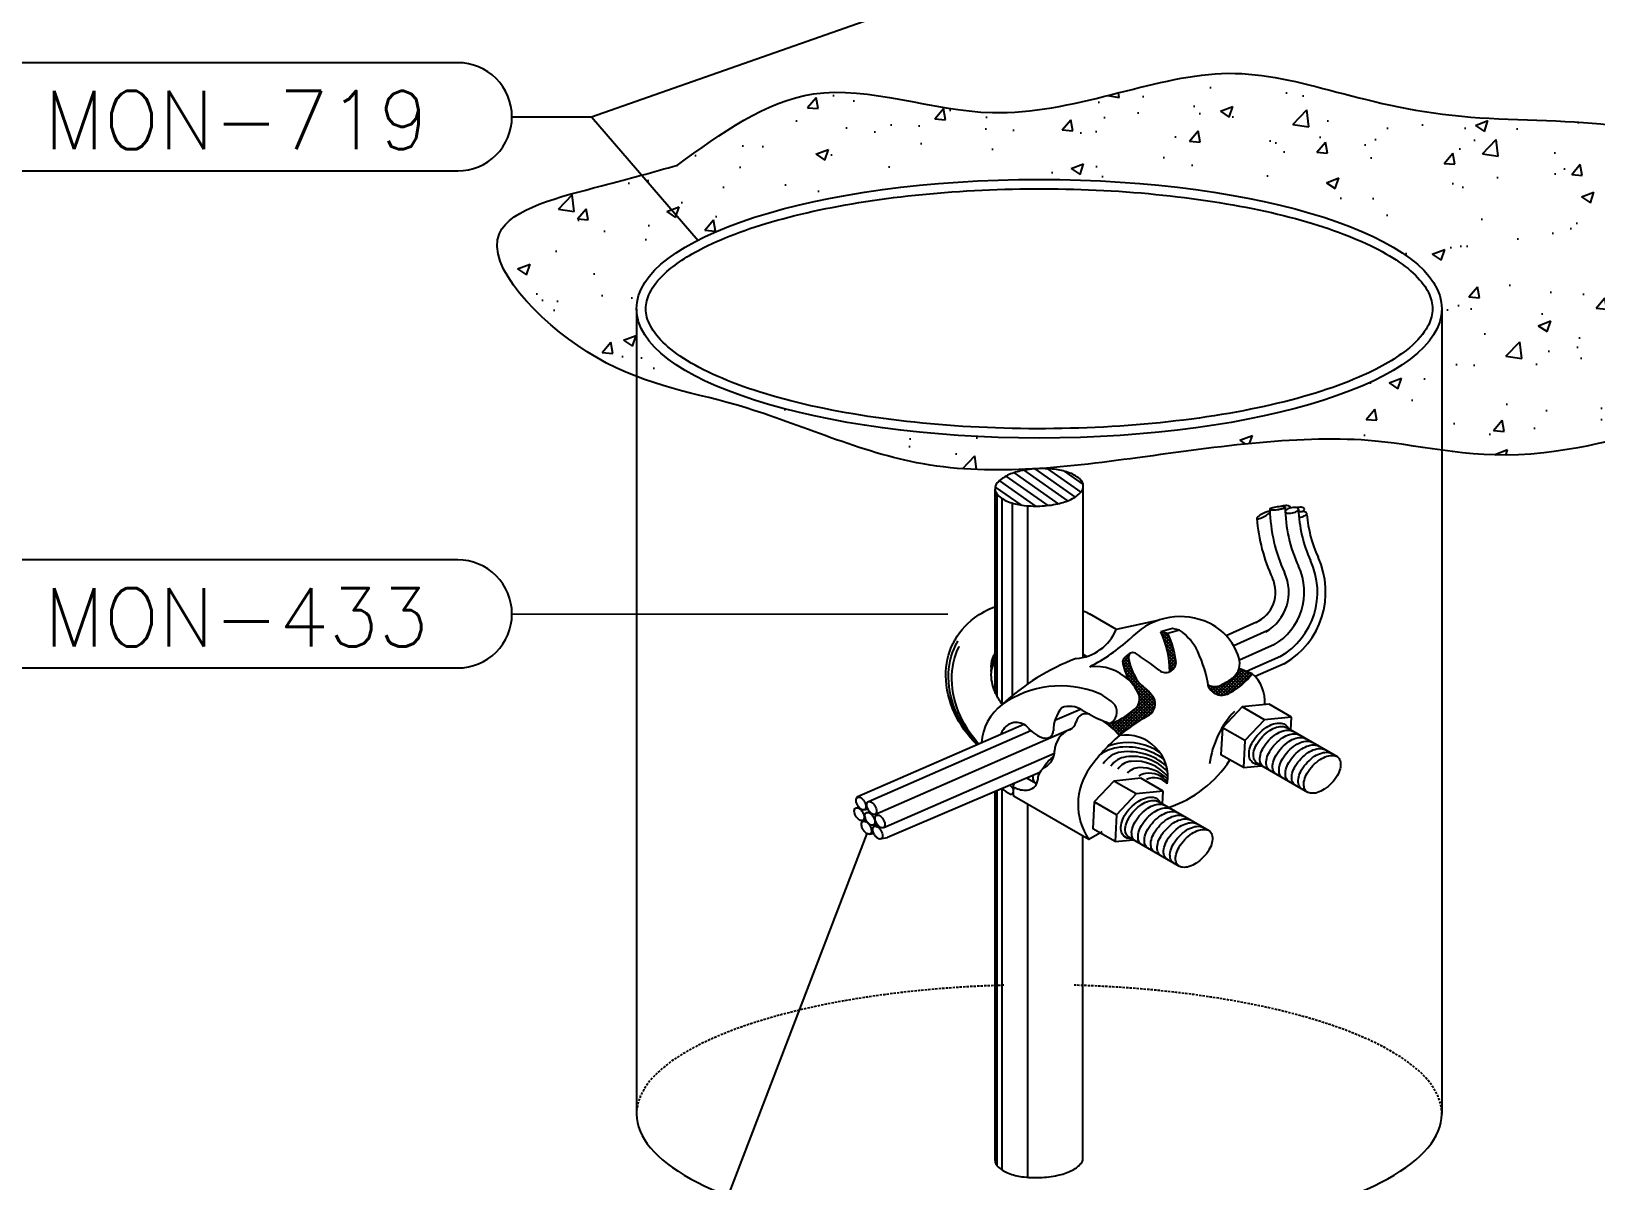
# Model space of a CAD drawing. Extents: x -1836 to 8857, y -4220 to 3051.
# Drawn here: x 7265 to 7600.7, y 301.5 to 548.2 of the extents above; entities that cross this region are included whole.
import ezdxf

# ---------------------------------------------------------------- set-up
doc = ezdxf.new("R2010")
doc.units = 0
doc.header["$MEASUREMENT"] = 0
doc.linetypes.add('HIDDEN', pattern=[0.375, 0.25, -0.125])
doc.layers.get('0').update_dxf_attribs({"linetype": 'CONTINUOUS'})
doc.layers.add('15', color=1, linetype='CONTINUOUS')
doc.layers.add('25', color=2, linetype='CONTINUOUS')
doc.styles.add('25CL', font='ROMANS.shx', dxfattribs={"height": 2.5})

# ---------------------------------------------------------------- blocks, each defined once
blk = doc.blocks.new('*X78')
at = {"color": 0}
for p, q in [((2789.27, 2197.6), (2781.29, 2205.58)), ((2781.42, 2205.13), (2782.24, 2205.95)), ((2782.2, 2204.15), (2785.13, 2207.07)), ((2793.8, 2194.84), (2782.56, 2206.08)), ((2783.02, 2203.19), (2788.01, 2208.18)), ((2796.41, 2193.99), (2783.84, 2206.57)), ((2783.86, 2202.27), (2788.74, 2207.15)), ((2784.74, 2201.38), (2789.36, 2205.99)), ((2798.24, 2193.94), (2785.11, 2207.06)), ((2785.65, 2200.52), (2790.09, 2204.96)), ((2799.74, 2194.2), (2786.39, 2207.56)), ((2788.9, 2206.81), (2787.66, 2208.05)), ((2786.58, 2199.68), (2790.94, 2204.04)), ((2787.55, 2198.89), (2791.89, 2203.23)), ((2788.55, 2198.12), (2792.91, 2202.47)), ((2789.58, 2197.38), (2793.96, 2201.75)), ((2790.65, 2196.68), (2795.04, 2201.07)), ((2791.75, 2196.01), (2796.15, 2200.41)), ((2792.88, 2195.37), (2797.27, 2199.77)), ((2801.04, 2194.67), (2793.95, 2201.76)), ((2794.01, 2194.73), (2798.46, 2199.19)), ((2795.28, 2194.24), (2799.82, 2198.78)), ((2796.76, 2193.95), (2801.43, 2198.62)), ((2802.17, 2195.31), (2798.17, 2199.31)), ((2798.54, 2193.97), (2803.44, 2198.86)), ((2803.15, 2196.09), (2800.58, 2198.67)), ((2801, 2194.65), (2804.86, 2198.52)), ((2804, 2197.01), (2802.35, 2198.67)), ((2804.71, 2198.07), (2803.81, 2198.97))]:
    blk.add_line(p, q, dxfattribs=at)
blk = doc.blocks.new('*X77')
at = {"color": 0}
for p, q in [((2847.45, 2216.36), (2847.51, 2216.41)), ((2847.57, 2211.17), (2850.4, 2214)), ((2848.13, 2213.5), (2849.55, 2214.93)), ((2848.15, 2215.29), (2848.59, 2215.73)), ((2851.36, 2211.52), (2848.28, 2214.61)), ((2833.77, 2190.3), (2849.99, 2206.52)), ((2843.07, 2201.37), (2850.79, 2209.09)), ((2848.18, 2202.33), (2845.31, 2205.2)), ((2845.46, 2205.53), (2851.34, 2211.41)), ((2848.76, 2203.52), (2845.87, 2206.41)), ((2849.3, 2204.75), (2846.39, 2207.66)), ((2846.74, 2208.57), (2851.13, 2212.96)), ((2849.8, 2206.01), (2846.87, 2208.94)), ((2850.26, 2207.32), (2847.31, 2210.27)), ((2850.68, 2208.67), (2847.7, 2211.65)), ((2851.04, 2210.07), (2848.04, 2213.08)), ((2833.75, 2188.52), (2848.76, 2203.52)), ((2834.06, 2187.06), (2843.78, 2196.78)), ((2835.42, 2193.72), (2840.27, 2198.57)), ((2842.22, 2192.38), (2837.95, 2196.65)), ((2842.45, 2193.92), (2838.88, 2197.49)), ((2842.92, 2195.22), (2839.86, 2198.27)), ((2843.54, 2196.37), (2840.86, 2199.04)), ((2844.21, 2197.46), (2841.78, 2199.89)), ((2844.93, 2198.51), (2842.63, 2200.81)), ((2845.68, 2199.52), (2843.39, 2201.82)), ((2846.49, 2200.49), (2844.07, 2202.9)), ((2847.33, 2201.41), (2844.71, 2204.03)), ((2847.77, 2176.22), (2833.76, 2190.24)), ((2842.22, 2180.01), (2833.76, 2188.47)), ((2853.44, 2172.32), (2834.13, 2191.63)), ((2834.58, 2185.81), (2842.38, 2193.61)), ((2854.26, 2173.26), (2834.78, 2192.75)), ((2835.27, 2184.73), (2842.22, 2191.68)), ((2855.11, 2174.18), (2835.49, 2193.81)), ((2836.11, 2183.81), (2842.46, 2190.15)), ((2855.99, 2175.07), (2836.25, 2194.81)), ((2842.39, 2190.45), (2837.07, 2195.76)), ((2837.1, 2183.03), (2842.93, 2188.86)), ((2837.88, 2182.57), (2834.5, 2185.95)), ((2838.23, 2182.39), (2843.58, 2187.74)), ((2839.36, 2181.75), (2844.39, 2186.78)), ((2840.47, 2181.09), (2845.34, 2185.96)), ((2841.56, 2180.42), (2846.34, 2185.2)), ((2842.65, 2179.73), (2847.31, 2184.4)), ((2843.72, 2179.04), (2848.32, 2183.64)), ((2844.78, 2178.33), (2849.35, 2182.9)), ((2845.83, 2177.61), (2850.42, 2182.2)), ((2846.86, 2176.88), (2851.52, 2181.54)), ((2847.89, 2176.14), (2852.65, 2180.9)), ((2848.9, 2175.38), (2853.83, 2180.31)), ((2849.9, 2174.61), (2855.03, 2179.75)), ((2856.9, 2175.93), (2850.97, 2181.86)), ((2857.84, 2176.76), (2854.71, 2179.89)), ((2861.88, 2179.79), (2861.76, 2179.91)), ((2850.89, 2173.84), (2856.28, 2179.22)), ((2851.87, 2173.04), (2857.56, 2178.74)), ((2852.83, 2172.24), (2859.71, 2179.12)), ((2858.8, 2177.56), (2857.66, 2178.71)), ((2859.8, 2178.34), (2859.2, 2178.94)), ((2860.82, 2179.08), (2860.49, 2179.41))]:
    blk.add_line(p, q, dxfattribs=at)
blk = doc.blocks.new('*X79')
at = {"color": 0}
for p, q in [((11828.49, 2072.83), (11846.54, 2060.18)), ((11831.73, 2075.13), (11852.61, 2060.51)), ((11835.82, 2076.85), (11857.9, 2061.38)), ((11840.64, 2078.05), (11862.46, 2062.77)), ((11846.17, 2078.75), (11866.27, 2064.68)), ((11852.6, 2078.83), (11869.22, 2067.19)), ((11860.83, 2077.65), (11870.37, 2070.97)), ((11826.41, 2069.7), (11839.21, 2060.74))]:
    blk.add_line(p, q, dxfattribs=at)
blk = doc.blocks.new('*X76')
at = {"color": 0}
for p, q in [((2823.36, 2217.02), (2828.29, 2221.95)), ((2823.98, 2219.4), (2829.22, 2224.64)), ((2824.78, 2221.97), (2830.44, 2227.63)), ((2827.56, 2219.42), (2824.84, 2222.14)), ((2827.94, 2220.8), (2825.3, 2223.44)), ((2828.36, 2222.15), (2825.79, 2224.72)), ((2825.81, 2224.77), (2828.82, 2227.78)), ((2828.8, 2223.48), (2826.31, 2225.97)), ((2829.27, 2224.78), (2826.85, 2227.2)), ((2829.77, 2226.05), (2828.2, 2227.62)), ((2830.29, 2227.29), (2829.6, 2227.99)), ((2822.47, 2210.82), (2826.58, 2214.93)), ((2822.52, 2212.64), (2827.01, 2217.13)), ((2825.98, 2210.38), (2822.69, 2213.68)), ((2822.89, 2214.77), (2827.57, 2219.46)), ((2826.15, 2211.99), (2822.96, 2215.17)), ((2826.36, 2213.55), (2823.27, 2216.63)), ((2826.6, 2215.07), (2823.62, 2218.05)), ((2826.89, 2216.55), (2823.99, 2219.45)), ((2827.21, 2218), (2824.4, 2220.81)), ((2825.86, 2208.74), (2822.45, 2212.15)), ((2825.79, 2207.04), (2822.63, 2210.21)), ((2822.91, 2209.49), (2826.26, 2212.84)), ((2823.58, 2208.4), (2826.03, 2210.84)), ((2824.46, 2207.5), (2825.87, 2208.92)), ((2825.53, 2206.81), (2825.79, 2207.08))]:
    blk.add_line(p, q, dxfattribs=at)

msp = doc.modelspace()

# ---------------------------------------------------------------- hatches: boundary and pattern name
h = msp.add_hatch()
h.set_pattern_fill('AR-CONC', color=256, scale=0.15, style=0)
h.set_pattern_definition([(50, (7006.585, -79.577), (27.3277, -2.39086), [2.8575, -31.4325]), (355, (7006.585, -79.577), (-5.2864, 28.6585), [2.286, -25.146]), (100.451, (7008.862, -79.776), (22.0414, 26.2675), [2.4285, -26.7135]), (46.184, (7006.585, -71.957), (40.6619, -6.3063), [4.2862, -47.1487]), (96.6356, (7009.973, -72.483), (35.6106, 37.1138), [3.6427, -40.0702]), (351.184, (7006.585, -71.957), (35.6107, 37.1138), [3.429, -37.719]), (21, (7010.395, -73.862), (22.74223, -15.3398), [2.8575, -31.4325]), (326, (7010.395, -73.862), (9.2703, 27.6282), [2.286, -25.146]), (71.4514, (7012.29, -75.14), (32.0125, 12.2884), [2.4285, -26.7135]), (37.5, (7006.585, -79.577), (0.46329, 12.68326), [0, -24.8412, 0, -25.527, 0, -25.24125]), (7.5, (7006.585, -79.577), (10.02295, 15.02709), [0, -14.5542, 0, -24.2697, 0, -9.62025]), (327.5, (6998.088, -79.577), (20.33859, -0.85931), [0, -9.525, 0, -29.718, 0, -39.4335]), (317.5, (6994.278, -79.577), (22.21938, 3.81397), [0, -12.3825, 0, -19.7358, 0, -28.0035])])
edge = h.paths.add_edge_path()
edge.add_spline(control_points=[(7567.67, 458.26), (7574.08, 457.37), (7599.84, 455.13), (7669.22, 482.25), (7603.08, 493.68), (7630.7, 531.9), (7561.62, 524.94), (7523.4, 547.13), (7475.02, 523.95), (7433.63, 541.22), (7413.09, 526.3), (7403.63, 519.42), (7398.53, 517.99), (7386.17, 514.5), (7353.67, 506.78), (7377.72, 481.98), (7391.42, 475.42), (7394.87, 474.08)], knot_values=[52.302718, 52.302718, 52.302718, 52.302718, 56.414449, 67.618894, 74.041323, 77.558242, 87.08395, 97.553626, 107.533841, 115.253836, 121.844981, 121.844981, 121.844981, 125.226363, 130.048595, 136.370876, 138.556866, 138.556866, 138.556866, 138.556866], degree=3, periodic=0)
edge.add_line((7394.87, 474.08), (7394.87, 488.63))
edge.add_ellipse((7481.27, 488.63), major_axis=(-86.4, 0), ratio=0.3211, start_angle=180, end_angle=360, ccw=False)
edge.add_line((7567.67, 488.63), (7567.67, 458.26))
edge = h.paths.add_edge_path()
edge.add_ellipse((7481.27, 488.63), major_axis=(-86.4, 0), ratio=0.3211, start_angle=0, end_angle=180, ccw=False)
edge.add_line((7394.87, 488.63), (7394.87, 474.08))
edge.add_spline(control_points=[(7394.87, 474.08), (7402.16, 471.27), (7421.48, 467.86), (7456.83, 450.95), (7503.2, 456.49), (7543.23, 462.55), (7562.77, 458.94), (7567.67, 458.26)], knot_values=[16.711885, 16.711885, 16.711885, 16.711885, 21.319888, 29.445119, 38.927907, 49.152627, 52.302718, 52.302718, 52.302718, 52.302718], degree=3, periodic=0)
edge.add_line((7567.67, 458.26), (7567.67, 488.63))

# ---------------------------------------------------------------- linework, layer by layer
at = {"layer": '15', "color": 1}
for p, q in [((7385.22, 529.82), (7449.01, 552.17)), ((7368.14, 529.83), (7385.22, 529.82)), ((7385.22, 529.82), (7408.07, 503.25)), ((7368.14, 423.12), (7461.64, 423.13)), ((7444.28, 376.04), (7405.74, 275.51))]:
    msp.add_line(p, q, dxfattribs=at)
at = {"layer": '15'}
for p, q in [((7472.24, 405.45), (7472.24, 448.81)), ((7473.34, 403.71), (7473.34, 447.9)), ((7475.54, 405.63), (7475.54, 446.92)), ((7478.84, 408.13), (7478.84, 446.35)), ((7530.22, 419.5), (7523.01, 416.3)), ((7531.76, 416.57), (7524.27, 413.25)), ((7491.43, 414), (7490.74, 414.4)), ((7533.07, 414.03), (7525.75, 410.78)), ((7484.66, 400.36), (7490.11, 402.74)), ((7444.62, 382.87), (7479.48, 398.1)), ((7446, 380.13), (7488.34, 398.63)), ((7447.9, 377.28), (7484.55, 393.29)), ((7472.24, 304.71), (7472.24, 385.25)), ((7473.34, 303.81), (7473.34, 385.57)), ((7478.84, 302.25), (7478.84, 382.3))]:
    msp.add_line(p, q, dxfattribs=at)
for points in [[(7468.11, 395.15, -0.082986), (7463.66, 401.61, -0.105019), (7461.81, 409.53, -0.120337), (7463.37, 416.49, -0.016349), (7463.83, 417.35, -0.105019)], [(7468.34, 395.25, -0.07563), (7464.36, 401.2, -0.105019), (7462.52, 409.13, -0.120337), (7464.07, 416.08, -0.001592), (7464.12, 416.16, -0.105019)], [(7471.02, 411.48, -0.008214), (7471, 411.8, -0.120337), (7471.55, 414.23, -0.025102), (7471.8, 414.69, -0.105019)], [(7471.02, 410.52, -0.008214), (7471, 410.84, -0.120337), (7471.55, 413.27, -0.025102), (7471.8, 413.73, -0.105019)], [(7528.1, 391.08, -0.066363), (7527.77, 391.33, -0.162384), (7527.3, 392.21, -0.106058), (7527.36, 393.73, -0.069995), (7527.99, 395.23, -0.056236), (7529.21, 396.83, -0.056236), (7530.76, 398.13, -0.069995), (7532.22, 398.83, -0.106058), (7533.73, 398.97, -0.127156), (7534.47, 398.69, -0.162384)], [(7529.48, 390.29, -0.066363), (7529.14, 390.54, -0.162384), (7528.67, 391.42, -0.106058), (7528.74, 392.94, -0.069995), (7529.36, 394.43, -0.056236), (7530.58, 396.04, -0.056236), (7532.13, 397.34, -0.069995), (7533.6, 398.04, -0.106058), (7535.1, 398.18, -0.127156), (7535.84, 397.89, -0.162384)], [(7530.85, 389.5, -0.066363), (7530.51, 389.75, -0.162384), (7530.04, 390.63, -0.106058), (7530.11, 392.14, -0.069995), (7530.73, 393.64, -0.056236), (7531.95, 395.25, -0.056236), (7533.5, 396.55, -0.069995), (7534.97, 397.25, -0.106058), (7536.47, 397.39, -0.127156), (7537.21, 397.1, -0.162384)], [(7532.22, 388.71, -0.066363), (7531.88, 388.95, -0.162384), (7531.41, 389.84, -0.106058), (7531.48, 391.35, -0.069995), (7532.11, 392.85, -0.056236), (7533.32, 394.46, -0.056236), (7534.87, 395.76, -0.069995), (7536.34, 396.46, -0.106058), (7537.84, 396.6, -0.127156), (7538.58, 396.31, -0.162384)], [(7533.59, 387.92, -0.066363), (7533.25, 388.16, -0.162384), (7532.78, 389.05, -0.106058), (7532.85, 390.56, -0.069995), (7533.48, 392.06, -0.056236), (7534.7, 393.67, -0.056236), (7536.24, 394.96, -0.069995), (7537.71, 395.66, -0.106058), (7539.22, 395.81, -0.127156), (7539.96, 395.52, -0.162384)], [(7534.96, 387.12, -0.066363), (7534.62, 387.37, -0.162384), (7534.15, 388.26, -0.106058), (7534.22, 389.77, -0.069995), (7534.85, 391.27, -0.056236), (7536.07, 392.88, -0.056236), (7537.61, 394.17, -0.069995), (7539.08, 394.87, -0.106058), (7540.59, 395.01, -0.127156), (7541.33, 394.73, -0.162384)], [(7536.33, 386.33, -0.066363), (7535.99, 386.58, -0.162384), (7535.52, 387.46, -0.106058), (7535.59, 388.98, -0.069995), (7536.22, 390.48, -0.056236), (7537.44, 392.08, -0.056236), (7538.99, 393.38, -0.069995), (7540.45, 394.08, -0.106058), (7541.96, 394.22, -0.127156), (7542.7, 393.94, -0.162384)], [(7537.7, 385.54, -0.066363), (7537.36, 385.79, -0.162384), (7536.89, 386.67, -0.106058), (7536.96, 388.18, -0.069995), (7537.59, 389.68, -0.056236), (7538.81, 391.29, -0.056236), (7540.36, 392.59, -0.069995), (7541.82, 393.29, -0.106058), (7543.33, 393.43, -0.127156), (7544.07, 393.14, -0.162384)], [(7481.96, 389.82, -0.007823), (7482.05, 389.98, -0.056236), (7483.27, 391.59, -0.041501), (7484.39, 392.58, -0.069995)], [(7479.43, 387.42, -0.066363), (7479.09, 387.67, -0.072986), (7478.8, 388.03, -0.106058)], [(7480.8, 386.63, -0.066363), (7480.46, 386.88, -0.162384), (7479.99, 387.76, -0.052333), (7479.94, 388.52, -0.069995)], [(7500.6, 375.2, -0.066363), (7500.26, 375.45, -0.162384), (7499.79, 376.33, -0.106058), (7499.86, 377.84, -0.069995), (7500.48, 379.34, -0.056236), (7501.7, 380.95, -0.056236), (7503.25, 382.25, -0.069995), (7504.72, 382.95, -0.106058), (7506.22, 383.09, -0.127156), (7506.96, 382.8, -0.162384)], [(7501.97, 374.41, -0.066363), (7501.63, 374.65, -0.162384), (7501.16, 375.54, -0.106058), (7501.23, 377.05, -0.069995), (7501.85, 378.55, -0.056236), (7503.07, 380.16, -0.056236), (7504.62, 381.46, -0.069995), (7506.09, 382.16, -0.106058), (7507.59, 382.3, -0.127156), (7508.33, 382.01, -0.162384)], [(7503.34, 373.62, -0.066363), (7503, 373.86, -0.162384), (7502.53, 374.75, -0.106058), (7502.6, 376.26, -0.069995), (7503.23, 377.76, -0.056236), (7504.45, 379.37, -0.056236), (7505.99, 380.67, -0.069995), (7507.46, 381.37, -0.106058), (7508.97, 381.51, -0.127156), (7509.7, 381.22, -0.162384)], [(7504.71, 372.83, -0.066363), (7504.37, 373.07, -0.162384), (7503.9, 373.96, -0.106058), (7503.97, 375.47, -0.069995), (7504.6, 376.97, -0.056236), (7505.82, 378.58, -0.056236), (7507.36, 379.87, -0.069995), (7508.83, 380.57, -0.106058), (7510.34, 380.72, -0.127156), (7511.08, 380.43, -0.162384)], [(7506.08, 372.03, -0.066363), (7505.74, 372.28, -0.162384), (7505.27, 373.17, -0.106058), (7505.34, 374.68, -0.069995), (7505.97, 376.18, -0.056236), (7507.19, 377.79, -0.056236), (7508.73, 379.08, -0.069995), (7510.2, 379.78, -0.106058), (7511.71, 379.92, -0.127156), (7512.45, 379.64, -0.162384)], [(7507.45, 371.24, -0.066363), (7507.11, 371.49, -0.162384), (7506.64, 372.37, -0.106058), (7506.71, 373.89, -0.069995), (7507.34, 375.38, -0.056236), (7508.56, 376.99, -0.056236), (7510.11, 378.29, -0.069995), (7511.57, 378.99, -0.106058), (7513.08, 379.13, -0.127156), (7513.82, 378.85, -0.162384)], [(7508.82, 370.45, -0.066363), (7508.49, 370.7, -0.162384), (7508.01, 371.58, -0.106058), (7508.08, 373.09, -0.069995), (7508.71, 374.59, -0.056236), (7509.93, 376.2, -0.056236), (7511.48, 377.5, -0.069995), (7512.94, 378.2, -0.106058), (7514.45, 378.34, -0.127156), (7515.19, 378.05, -0.162384)], [(7510.2, 369.66, -0.066363), (7509.86, 369.9, -0.162384), (7509.39, 370.79, -0.106058), (7509.45, 372.3, -0.069995), (7510.08, 373.8, -0.056236), (7511.3, 375.41, -0.056236), (7512.85, 376.71, -0.069995), (7514.31, 377.41, -0.106058), (7515.82, 377.55, -0.127156), (7516.56, 377.26, -0.162384)]]:
    msp.add_lwpolyline(points, format="xyb", dxfattribs=at)
for centre, radius, start, end in [((7565.14, 446.45), 34.4, 181.4148, 204.8439), ((7565.14, 446.45), 31.1, 180.7512, 204.8439), ((7565.14, 446.45), 28.24, 181.6349, 204.8439), ((7524.97, 427.85), 13.17, 300.0236, 24.8439), ((7524.97, 427.85), 16.02, 300.0236, 24.8439), ((7524.97, 427.85), 9.87, 300.0236, 24.8439), ((7499.57, 385.37), 9.22, 100.441, 124.114), ((7499.62, 388.15), 5.4, 97.8696, 148.4485), ((7500.5, 383.96), 11.64, 102.0849, 112.9732), ((7499.96, 381.06), 13.54, 53.277, 98.7322), ((7500.29, 383.29), 12.25, 55.8883, 100.4782), ((7500.43, 381.31), 12.28, 48.6074, 97.2488), ((7500.39, 387.98), 4.49, 96.2561, 145.9157), ((7501.2, 387.98), 3.53, 93.3103, 148.8244), ((7501.4, 382.56), 10, 42.2072, 98.5981), ((7502.96, 386.42), 3.75, 93.651, 137.058), ((7501.89, 382.52), 9.03, 39.4148, 95.6809), ((7502.99, 381.96), 8.21, 44.3598, 91.8446), ((7504.35, 385.95), 2.94, 94.9619, 125.9707), ((7504.91, 384.1), 4.84, 36.7651, 99.719), ((7505.9, 384.19), 3.79, 41.252, 115.1144)]:
    msp.add_arc(centre, radius, start, end, dxfattribs=at)
at = {"layer": '15', "linetype": 'HIDDEN', "ltscale": 2}
for start_param, end_param in [(4.80019, 6.283185), (9.424778, 10.908577)]:
    msp.add_ellipse((7481.27, 315.83), major_axis=(-86.4, 0), ratio=0.3211, start_param=start_param, end_param=end_param, dxfattribs=at)
at = {"layer": '25', "color": 2}
for p, q in [((7394.87, 488.63), (7394.87, 315.83)), ((7567.67, 488.63), (7567.67, 315.83))]:
    msp.add_line(p, q, dxfattribs=at)
at = {"layer": '25'}
for p, q in [((7471.8, 406.36), (7471.8, 449.94)), ((7490.74, 413.81), (7490.74, 450.51)), ((7497.87, 419.82), (7492.07, 423.17)), ((7506.7, 421.72), (7497.82, 419.81)), ((7509.86, 420.04), (7507.35, 419.32)), ((7511.39, 419.64), (7508.88, 418.92)), ((7511.39, 419.64), (7509.86, 420.04)), ((7527.93, 421.4), (7521.42, 418.44)), ((7508.88, 418.92), (7507.35, 419.32)), ((7526.99, 410.3), (7524.15, 411.4)), ((7533.87, 412.46), (7527.62, 409.69)), ((7524.82, 403.17), (7520.58, 398.72)), ((7530.59, 403.76), (7524.82, 403.17)), ((7529.62, 400.4), (7524.82, 403.17)), ((7535.39, 400.99), (7530.59, 403.76)), ((7529.62, 400.4), (7525.38, 395.95)), ((7535.39, 400.99), (7529.62, 400.4)), ((7535.24, 398.24), (7535.39, 400.99)), ((7477.97, 399.45), (7442.14, 383.8)), ((7520.58, 398.72), (7520.28, 392.93)), ((7525.38, 395.95), (7520.58, 398.72)), ((7545.27, 392.45), (7534.2, 398.84)), ((7525.08, 390.16), (7520.28, 392.93)), ((7525.38, 395.95), (7525.08, 390.16)), ((7525.08, 390.16), (7529.01, 390.56)), ((7538.91, 384.85), (7528.03, 391.13)), ((7481.41, 389.14), (7448.72, 375.15)), ((7480.71, 386.68), (7478.55, 387.93)), ((7497.31, 387.29), (7493.08, 382.84)), ((7503.08, 387.87), (7497.31, 387.29)), ((7502.11, 384.51), (7497.31, 387.29)), ((7507.88, 385.1), (7503.08, 387.87)), ((7471.8, 305.85), (7471.8, 385.06)), ((7475.66, 385.61), (7475.66, 384.84)), ((7475.72, 385.42), (7475.72, 384.33)), ((7491.93, 374.75), (7475.92, 383.99)), ((7493.08, 382.84), (7492.77, 377.05)), ((7497.87, 380.06), (7493.08, 382.84)), ((7502.11, 384.51), (7497.87, 380.06)), ((7507.88, 385.1), (7502.11, 384.51)), ((7517.76, 376.57), (7506.69, 382.96)), ((7507.73, 382.36), (7507.88, 385.1)), ((7442.03, 381.55), (7442.6, 381.65)), ((7443.53, 381.07), (7444.52, 381.25)), ((7444.24, 380.54), (7444.93, 380.66)), ((7497.87, 380.06), (7497.57, 374.28)), ((7443.32, 378.8), (7444.13, 378.94)), ((7443.43, 378.59), (7444.24, 378.74)), ((7444.87, 375.9), (7445.76, 376.06)), ((7445.67, 377.82), (7446.55, 377.97)), ((7445.87, 377.58), (7446.75, 377.73)), ((7494.78, 376.39), (7491.93, 374.75)), ((7497.57, 374.28), (7492.77, 377.05)), ((7447.42, 374.92), (7448.72, 375.15)), ((7490.66, 305.92), (7490.66, 375.48)), ((7497.57, 374.28), (7501.5, 374.68)), ((7511.4, 368.96), (7500.52, 375.24))]:
    msp.add_line(p, q, dxfattribs=at)
for points in [[(7368.14, 529.83, 0.414214), (7356.55, 541.42), (7260.09, 541.42), (7260.09, 518.23), (7356.55, 518.23, 0.414214), (7368.14, 529.81)], [(7535.16, 446.04, 0.207031), (7535.05, 446.2, 0.096067), (7534.67, 446.34, 0.052875), (7534.22, 446.38, 0.039975), (7533.63, 446.31, 0.03538), (7533.12, 446.17, 0.052875)], [(7535.13, 445.86, 0.187175), (7535.16, 446.04, 0.207031)], [(7538.19, 445.68, 0.207031), (7538.08, 445.85, 0.096067), (7537.7, 445.99, 0.052875), (7537.25, 446.03, 0.039975), (7536.66, 445.96, 0.009478), (7536.53, 445.93, 0.052875)], [(7538.69, 444.75, 0.207031), (7538.58, 444.91, 0.096067), (7538.19, 445.06, 0.052875), (7537.75, 445.09, 0.039975), (7537.16, 445.03, 0.01527), (7536.94, 444.98, 0.052875)], [(7537.02, 443.87, 0.024396), (7537.38, 443.92, 0.039975), (7537.95, 444.08, 0.052875), (7538.35, 444.28, 0.096067), (7538.65, 444.56, 0.207031), (7538.69, 444.75, 0.207031)], [(7537.63, 445.09, 0.029941), (7537.85, 445.21, 0.096067), (7538.15, 445.49, 0.207031), (7538.19, 445.68, 0.207031)], [(7368.14, 423.14, 0.414214), (7356.55, 434.73), (7260.09, 434.73), (7260.09, 411.54), (7356.55, 411.54, 0.414214), (7368.14, 423.12)], [(7467.94, 395.07, -0.00024), (7467.92, 395.09, -0.088773), (7463.08, 401.94, -0.105019), (7461.24, 409.87, -0.120337), (7462.79, 416.82, -0.120337), (7467.38, 422.27, -0.064771), (7471.8, 424.71, -0.088773)], [(7490.74, 423.78, -0.012431), (7492.07, 423.17, -0.079931)], [(7473.35, 403.7, -0.049537), (7471.93, 406.08, -0.105019), (7471, 410.06, -0.120337), (7471.55, 412.49, -0.025102), (7471.8, 412.95, -0.105019)], [(7528.55, 390.83, -0.223886), (7526.94, 391.36, -0.162384), (7526.35, 392.47, -0.106058), (7526.43, 394.15, -0.069995), (7527.1, 395.75, -0.056236), (7528.37, 397.43, -0.056236), (7529.99, 398.78, -0.069995), (7531.55, 399.53, -0.106058), (7533.23, 399.68, -0.270401), (7534.82, 398.48, -0.127156)], [(7442.14, 383.8, -0.068929), (7442.49, 383.95, -0.104192)], [(7501.04, 374.95, -0.223886), (7499.43, 375.48, -0.162384), (7498.85, 376.59, -0.106058), (7498.92, 378.26, -0.069995), (7499.59, 379.86, -0.056236), (7500.87, 381.54, -0.056236), (7502.48, 382.9, -0.069995), (7504.05, 383.64, -0.106058), (7505.72, 383.8, -0.270401), (7507.31, 382.6, -0.127156)], [(7471.8, 375.54, 0.018711), (7471.8, 375.41, 0.196282)], [(7471.8, 305.85, 0.196282), (7472.39, 304.56, 0.099227), (7474.68, 303.12, 0.056707), (7477.56, 302.39, 0.043359), (7481.42, 302.2, 0.043359), (7485.27, 302.68, 0.056707), (7488.08, 303.62, 0.099227), (7490.26, 305.23, 0.107905), (7490.66, 305.92, 0.196282)]]:
    msp.add_lwpolyline(points, format="xyb", dxfattribs=at)
for points in [[(7471.8, 449.94, 0.196282), (7472.39, 448.66, 0.099227), (7474.68, 447.21, 0.056707), (7477.56, 446.48, 0.043359), (7481.42, 446.29, 0.043359), (7485.27, 446.77, 0.056707), (7488.08, 447.72, 0.099227), (7490.26, 449.33, 0.196282), (7490.74, 450.65, 0.196282), (7490.16, 451.94, 0.099227), (7487.87, 453.38, 0.056707), (7484.99, 454.11, 0.043359), (7481.12, 454.3, 0.043359), (7477.28, 453.82, 0.056707), (7474.47, 452.88, 0.099227), (7472.29, 451.27, 0.196282)], [(7527.99, 443.62, 0.273253), (7528.09, 443.56, 0.069946), (7528.51, 443.61, 0.032561), (7528.95, 443.75, 0.023581), (7529.53, 444.02, 0.023581), (7530.08, 444.34, 0.032561), (7530.45, 444.61, 0.069946), (7530.73, 444.93, 0.273253), (7530.74, 445.04, 0.273253), (7530.64, 445.1, 0.069946), (7530.22, 445.06, 0.032561), (7529.78, 444.91, 0.023581), (7529.2, 444.65, 0.023581), (7528.65, 444.33, 0.032561), (7528.28, 444.05, 0.069946), (7528, 443.74, 0.273253)], [(7534.04, 446.04, 0.304713), (7533.98, 446.11, 0.055089), (7533.53, 446.17, 0.024408), (7533.04, 446.17, 0.017489), (7532.36, 446.1, 0.017489), (7531.68, 445.99, 0.024408), (7531.21, 445.86, 0.055089), (7530.79, 445.68, 0.304713), (7530.75, 445.6, 0.304713), (7530.81, 445.53, 0.055089), (7531.26, 445.47, 0.024408), (7531.75, 445.48, 0.017489), (7532.43, 445.54, 0.017489), (7533.11, 445.66, 0.024408), (7533.59, 445.78, 0.055089), (7534, 445.96, 0.304713)], [(7536.91, 445.64, 0.207031), (7536.8, 445.81, 0.096067), (7536.42, 445.95, 0.052875), (7535.97, 445.99, 0.039975), (7535.38, 445.92, 0.039975), (7534.81, 445.76, 0.052875), (7534.41, 445.56, 0.096067), (7534.11, 445.28, 0.207031), (7534.07, 445.09, 0.207031), (7534.18, 444.93, 0.096067), (7534.56, 444.78, 0.052875), (7535.01, 444.75, 0.039975), (7535.6, 444.81, 0.039975), (7536.17, 444.97, 0.052875), (7536.57, 445.17, 0.096067), (7536.87, 445.45, 0.207031)], [(7545.44, 392.31, -0.162384), (7545.91, 391.42, -0.106058), (7545.84, 389.91, -0.069995), (7545.22, 388.41, -0.056236), (7544, 386.81, -0.056236), (7542.45, 385.51, -0.069995), (7540.98, 384.81, -0.106058), (7539.48, 384.67, -0.162384), (7538.57, 385.09, -0.162384), (7538.1, 385.98, -0.106058), (7538.17, 387.49, -0.069995), (7538.79, 388.99, -0.056236), (7540.01, 390.6, -0.056236), (7541.56, 391.89, -0.069995), (7543.03, 392.59, -0.106058), (7544.53, 392.74, -0.162384)], [(7442.25, 383.77, -0.166462), (7442.54, 383.84, -0.105533), (7442.98, 383.69, -0.068297), (7443.37, 383.37, -0.054468), (7443.75, 382.88, -0.054468), (7444.01, 382.31, -0.068297), (7444.1, 381.82, -0.105533), (7444.03, 381.36, -0.166462), (7443.84, 381.13, -0.166462), (7443.54, 381.07, -0.105533), (7443.11, 381.22, -0.068297), (7442.72, 381.53, -0.054468), (7442.34, 382.03, -0.054468), (7442.07, 382.6, -0.068297), (7441.98, 383.09, -0.105533), (7442.05, 383.54, -0.166462)], [(7444.53, 382.82, -0.166462), (7444.82, 382.89, -0.105533), (7445.26, 382.74, -0.068297), (7445.65, 382.43, -0.054468), (7446.03, 381.93, -0.054468), (7446.29, 381.36, -0.068297), (7446.38, 380.87, -0.105533), (7446.31, 380.41, -0.166462), (7446.12, 380.18, -0.166462), (7445.83, 380.12, -0.105533), (7445.39, 380.27, -0.068297), (7445, 380.58, -0.054468), (7444.62, 381.08, -0.054468), (7444.36, 381.65, -0.068297), (7444.26, 382.14, -0.105533), (7444.34, 382.6, -0.166462)], [(7441.86, 381.49, -0.166462), (7442.15, 381.55, -0.105533), (7442.59, 381.4, -0.068297), (7442.98, 381.09, -0.054468), (7443.36, 380.6, -0.054468), (7443.62, 380.03, -0.068297), (7443.72, 379.54, -0.105533), (7443.64, 379.08, -0.166462), (7443.45, 378.85, -0.166462), (7443.16, 378.79, -0.105533), (7442.72, 378.94, -0.068297), (7442.33, 379.25, -0.054468), (7441.95, 379.75, -0.054468), (7441.69, 380.31, -0.068297), (7441.6, 380.8, -0.105533), (7441.67, 381.26, -0.166462)], [(7444.14, 380.49, -0.166462), (7444.44, 380.55, -0.105533), (7444.88, 380.41, -0.068297), (7445.27, 380.09, -0.054468), (7445.64, 379.6, -0.054468), (7445.91, 379.03, -0.068297), (7446, 378.54, -0.105533), (7445.93, 378.08, -0.166462), (7445.73, 377.85, -0.166462), (7445.44, 377.79, -0.105533), (7445, 377.94, -0.068297), (7444.61, 378.25, -0.054468), (7444.23, 378.75, -0.054468), (7443.97, 379.31, -0.068297), (7443.88, 379.8, -0.105533), (7443.95, 380.26, -0.166462)], [(7446.32, 379.93, -0.166462), (7446.62, 379.99, -0.105533), (7447.06, 379.84, -0.068297), (7447.45, 379.53, -0.054468), (7447.82, 379.03, -0.054468), (7448.09, 378.46, -0.068297), (7448.18, 377.97, -0.105533), (7448.11, 377.52, -0.166462), (7447.91, 377.29, -0.166462), (7447.62, 377.22, -0.105533), (7447.18, 377.37, -0.068297), (7446.79, 377.69, -0.054468), (7446.41, 378.18, -0.054468), (7446.15, 378.75, -0.068297), (7446.06, 379.24, -0.105533), (7446.13, 379.7, -0.166462)], [(7443.43, 378.59, -0.166462), (7443.72, 378.66, -0.105533), (7444.16, 378.51, -0.068297), (7444.55, 378.2, -0.054468), (7444.93, 377.7, -0.054468), (7445.19, 377.13, -0.068297), (7445.28, 376.64, -0.105533), (7445.21, 376.18, -0.166462), (7445.02, 375.95, -0.166462), (7444.72, 375.89, -0.105533), (7444.28, 376.04, -0.068297), (7443.89, 376.35, -0.054468), (7443.52, 376.85, -0.054468), (7443.25, 377.42, -0.068297), (7443.16, 377.91, -0.105533), (7443.23, 378.37, -0.166462)], [(7445.81, 377.54, -0.166462), (7446.1, 377.61, -0.105533), (7446.54, 377.46, -0.068297), (7446.93, 377.15, -0.054468), (7447.31, 376.65, -0.054468), (7447.57, 376.08, -0.068297), (7447.67, 375.59, -0.105533), (7447.59, 375.13, -0.166462), (7447.4, 374.9, -0.166462), (7447.11, 374.84, -0.105533), (7446.67, 374.99, -0.068297), (7446.28, 375.3, -0.054468), (7445.9, 375.8, -0.054468), (7445.64, 376.37, -0.068297), (7445.55, 376.86, -0.105533), (7445.62, 377.31, -0.166462)], [(7517.93, 376.43, -0.162384), (7518.4, 375.54, -0.106058), (7518.33, 374.03, -0.069995), (7517.71, 372.53, -0.056236), (7516.49, 370.92, -0.056236), (7514.94, 369.63, -0.069995), (7513.47, 368.93, -0.106058), (7511.97, 368.78, -0.162384), (7511.06, 369.21, -0.162384), (7510.59, 370.1, -0.106058), (7510.66, 371.61, -0.069995), (7511.29, 373.11, -0.056236), (7512.5, 374.72, -0.056236), (7514.05, 376.01, -0.069995), (7515.52, 376.71, -0.106058), (7517.02, 376.85, -0.162384)]]:
    msp.add_lwpolyline(points, format="xyb", close=True, dxfattribs=at)
for centre, radius, start, end in [((7565.14, 446.45), 37.26, 184.3517, 204.8439), ((7565.14, 446.45), 26.48, 184.3517, 204.8439), ((7524.97, 427.85), 17.78, 300.0236, 24.8439), ((7524.9, 427.81), 7.09, 293.6355, 24.9581), ((7488.33, 423.83), 10.31, 274.7258, 337.0279), ((7514.06, 404.55), 18.77, 122.3006, 134.9907), ((7511.39, 408.77), 13.78, 103.3894, 122.3006), ((7511.56, 408.06), 14.5, 69.4054, 103.3894), ((7505.11, 410.33), 11.23, 25.0657, 56.0285), ((7512.28, 409.99), 12.45, 17.7415, 69.4054), ((7472.08, 449.81), 42.98, 297.8467, 311.9002), ((7487.84, 410.34), 21.48, 1.1368, 24.6962), ((7489.37, 409.94), 21.48, 7.3919, 24.6962), ((7506.3, 368.41), 48.28, 110.7695, 133.0412), ((7502.5, 411.31), 3.76, 115.868, 153.5302), ((7512.75, 415.34), 13.82, 189.8307, 207.4255), ((7501.4, 413.86), 0.992, 123.1703, 190.6907), ((7514, 416.24), 13.82, 190.6907, 210.854), ((7501.4, 413.86), 0.992, 56.9764, 123.1703), ((7462.91, 354.64), 71.62, 51.9757, 56.9764), ((7489.77, 403.15), 28.17, 8.7421, 25.0657), ((7520.37, 412.57), 3.96, 307.918, 17.7415), ((7493.28, 401.47), 10.4, 46.1892, 96.186), ((7508.41, 412.83), 2.25, 231.9757, 356.7554), ((7515.62, 418.77), 14.17, 297.9764, 323.3318), ((7521.69, 404.26), 8.04, 355.794, 48.7557), ((7485.9, 385.95), 21.74, 68.3765, 125.2567), ((7493.28, 401.47), 10.4, 28.0539, 46.1892), ((7499.85, 404.97), 2.96, 301.0387, 28.0539), ((7506.93, 412.02), 5.58, 210.854, 234.0767), ((7498.96, 401.01), 8.01, 27.3899, 54.0767), ((7518.94, 410.81), 3.24, 244.2618, 303.662), ((7520.48, 408.95), 3.24, 207.8773, 303.662), ((7514.09, 420.63), 14.17, 297.9764, 307.918), ((7480.18, 394.63), 11.35, 127.0055, 175.7629), ((7492.08, 398.04), 7.77, 140.2279, 179.9634), ((7487.79, 398.22), 5.08, 57.6024, 109.3309), ((7487.58, 393.24), 14.39, 45.8265, 63.8944), ((7494.99, 402.17), 2.96, 301.0387, 28.0539), ((7503.18, 403.9), 2.99, 294.9692, 15.4178), ((7476.38, 396.51), 3.35, 39.9382, 146.5994), ((7486.87, 400.48), 2.36, 292.102, 347.9541), ((7491.34, 399.53), 2.21, 69.3679, 167.9541), ((7505.57, 426.25), 28.11, 237.6024, 247.2999), ((7486.8, 387.47), 15.08, 39.2728, 58.3125), ((7505.57, 426.25), 28.11, 247.2999, 251.2101), ((7492.05, 412.98), 14.08, 288.5091, 311.4909), ((7523.23, 367.88), 38.23, 119.419, 130.3409), ((7538.09, 388.24), 20.45, 136.8575, 172.2366), ((7481.91, 392.87), 9.96, 146.5994, 153.7779), ((7484.01, 402.89), 6.6, 219.9382, 255.1456), ((7482.72, 398.05), 1.58, 255.1456, 359.9634), ((7489.67, 393.57), 5.09, 112.102, 178.2233), ((7523.23, 367.88), 38.23, 130.3409, 144.4465), ((7499.9, 388.17), 8.97, 350.4956, 99.1364), ((7480.38, 393.86), 4.21, 300.4499, 358.2233), ((7484.11, 387.51), 3.16, 120.4499, 177.597), ((7503.07, 382.29), 13.46, 144.4465, 214.0962), ((7501.39, 405.06), 24.65, 288.0241, 327.5368), ((7480.84, 393.03), 8.88, 228.387, 233.099), ((7477.74, 385.85), 2.09, 147.6255, 186.2987), ((7478.59, 387.74), 2.37, 280.5655, 357.597), ((7480.18, 394.63), 11.35, 232.1901, 243.3629), ((7475.27, 384.84), 0.396, 243.3629, 0), ((7475.27, 385.61), 0.396, 0, 53.099), ((7476.12, 385.42), 0.396, 64.1305, 180), ((7476.12, 384.33), 0.396, 180, 240), ((7478.21, 389.74), 4.41, 244.1305, 280.5655)]:
    msp.add_arc(centre, radius, start, end, dxfattribs=at)
at = {"layer": '25', "color": 2}
msp.add_ellipse((7481.27, 488.63), major_axis=(-86.4, 0), ratio=0.3211, dxfattribs=at)
msp.add_ellipse((7481.27, 315.83), major_axis=(-86.4, 0), ratio=0.3211, start_param=6.283185, end_param=9.424778, dxfattribs=at)
msp.add_spline([(7403.63, 519.42), (7387.32, 514.97), (7365.46, 504.8), (7384.27, 479.4), (7416.26, 467.98), (7454.95, 455.59), (7502.36, 456.65), (7553.35, 460.24), (7589.57, 457.71), (7639.47, 483.18), (7612.86, 501.15), (7618.04, 517.96), (7571.94, 529.92), (7520.41, 539.11), (7471.22, 530.72), (7432.82, 534.72), (7403.63, 519.42)], degree=3, dxfattribs=at)
msp.add_open_spline([(7396.87, 488.63), (7396.87, 487.42), (7397.18, 486.21), (7398.53, 483.64), (7399.59, 482.31), (7402.51, 479.62), (7404.36, 478.27), (7411.03, 474.39), (7416.93, 471.98), (7430.96, 467.92), (7439.07, 466.25), (7456.59, 463.87), (7465.98, 463.15), (7485, 462.74), (7494.61, 463.05), (7512.99, 464.65), (7521.75, 465.95), (7537.41, 469.39), (7544.31, 471.52), (7554.04, 475.74), (7557.46, 477.7), (7561.94, 481.21), (7563.36, 482.75), (7565.05, 485.45), (7565.48, 486.62), (7565.76, 488.9), (7565.63, 490.02), (7564.77, 492.37), (7564.02, 493.6), (7561.8, 496.12), (7560.34, 497.39), (7555.03, 501.07), (7550.25, 503.39), (7538.62, 507.49), (7531.77, 509.26), (7516.7, 512.06), (7508.47, 513.1), (7491.42, 514.32), (7482.59, 514.51), (7465.18, 514.02), (7456.59, 513.35), (7440.46, 511.21), (7432.92, 509.74), (7419.63, 506.16), (7413.87, 504.05), (7405.82, 499.99), (7403.03, 498.12), (7399.47, 494.83), (7398.38, 493.41), (7397.14, 490.87), (7396.87, 489.74), (7396.87, 488.63)], degree=3, knots=[0, 0, 0, 0, 0.167746, 0.167746, 0.335493, 0.335493, 0.503239, 0.503239, 0.836595, 0.836595, 1.169951, 1.169951, 1.503307, 1.503307, 1.836662, 1.836662, 2.170018, 2.170018, 2.503374, 2.503374, 2.753125, 2.753125, 2.943306, 2.943306, 3.101347, 3.101347, 3.259388, 3.259388, 3.417428, 3.417428, 3.575469, 3.575469, 3.881265, 3.881265, 4.187061, 4.187061, 4.492857, 4.492857, 4.798654, 4.798654, 5.10445, 5.10445, 5.410246, 5.410246, 5.716042, 5.716042, 5.949068, 5.949068, 6.127149, 6.127149, 6.283185, 6.283185, 6.283185, 6.283185], dxfattribs=at)

# ---------------------------------------------------------------- block references
at = {"layer": '15', "color": 1, "xscale": 0.4295249999995576, "yscale": 0.4295249999995576, "zscale": 0.429525}
msp.add_blockref('*X79', (2392.1, -438.62), dxfattribs=at)
at = {"layer": '15', "xscale": -0.3958502400018915, "yscale": 0.3958502400018915, "zscale": 0.39585024}
for name in ['*X76', '*X77', '*X78']:
    msp.add_blockref(name, (8627.9, -462.75), dxfattribs=at)

# ---------------------------------------------------------------- texts
at = {"layer": '25', "style": '25CL'}
for s, p in [('MON-719', (7267.75, 522.87)), ('MON-433', (7267.75, 416.18))]:
    msp.add_text(s, height=12.5, dxfattribs=at).set_placement(p)

doc.saveas('drawing.dxf')
